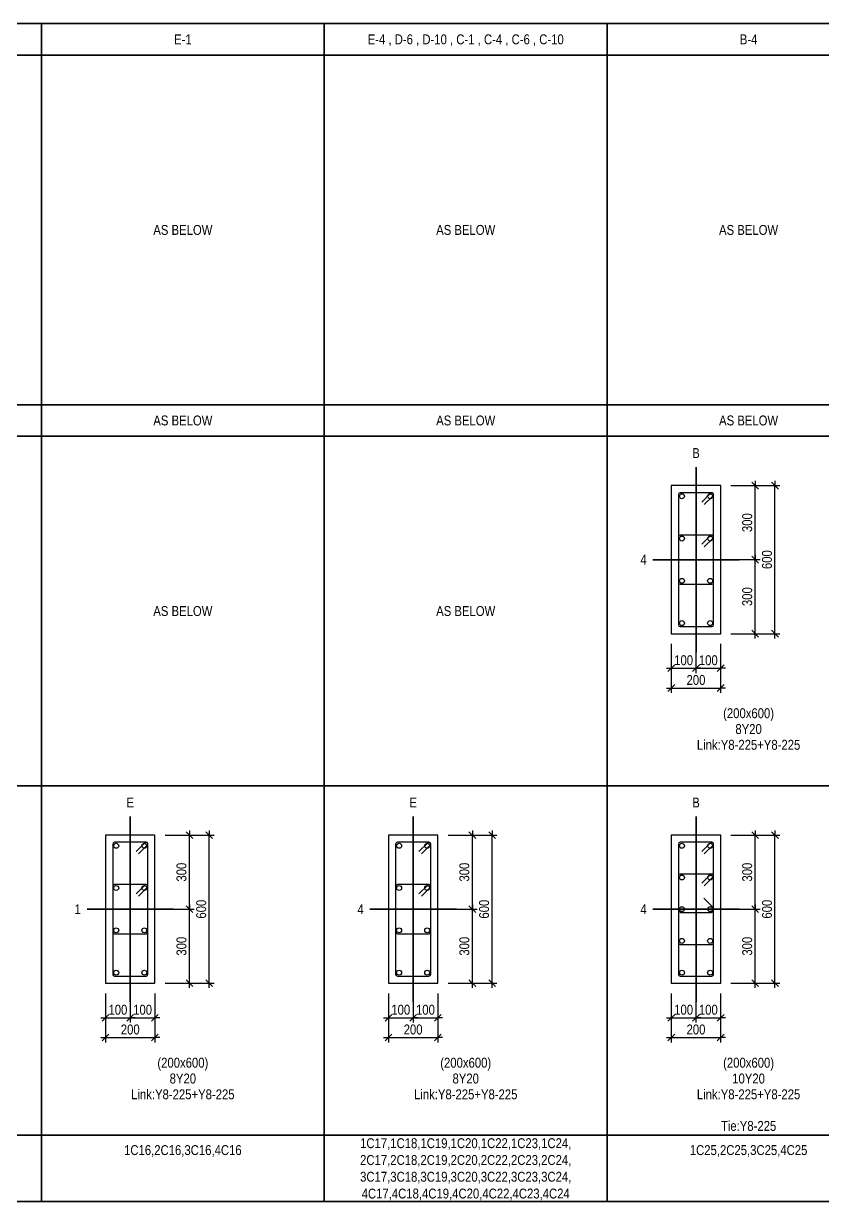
# Model space of a CAD drawing. Extents: x 0 to 206258, y -403073 to 0.
# Drawn here: x 30609 to 38700, y -175704 to -163774 of the extents above; entities that cross this region are included whole.
import ezdxf
from ezdxf.enums import TextEntityAlignment as Align
from ezdxf.lldxf.tags import DXFTag

# ---------------------------------------------------------------- set-up
doc = ezdxf.new("R2010")
doc.units = 0
doc.header["$LTSCALE"] = 1000
for name, color, linetype in [('Axis Line(Dir 1)', 8, 'CENTER2'), ('Axis Line(Dir 2)', 150, 'CENTER2'), ('Column Line(D)', 1, 'Continuous'), ('Dimension Line', 5, 'Continuous'), ('Dimension Text', 5, 'Continuous'), ('Link Line', 3, 'Continuous'), ('Rebar Label', 6, 'Continuous'), ('Rebar Line', 7, 'Continuous'), ('Top Rebar Line', 7, 'Continuous')]:
    doc.layers.add(name, color=color, linetype=linetype)
doc.layers.add('Column Size Label (D)', color=94, linetype='Continuous', true_color=0x008100)
doc.styles.add('Column Size Label (D)', font='ARIALN.TTF', dxfattribs={"height": 100})
doc.styles.add('Dimension Text', font='ARIALN.TTF', dxfattribs={"height": 100})
doc.styles.add('Rebar Label', font='ARIALN.TTF', dxfattribs={"height": 100})
tags = doc.linetypes.add('CENTER2', pattern=[1.125, 0.75, -0.125, 0.125, -0.125]).pattern_tags.tags
tags[10:11] = [DXFTag(74, 4), DXFTag(75, 0), DXFTag(340, '0'), DXFTag(46, 0.0), DXFTag(50, 0.0), DXFTag(44, 0.0), DXFTag(45, 0.0)]
tags[8:9] = [DXFTag(74, 4), DXFTag(75, 0), DXFTag(340, '0'), DXFTag(46, 0.0), DXFTag(50, 0.0), DXFTag(44, 0.0), DXFTag(45, 0.0)]
tags[6:7] = [DXFTag(74, 4), DXFTag(75, 0), DXFTag(340, '0'), DXFTag(46, 0.0), DXFTag(50, 0.0), DXFTag(44, 0.0), DXFTag(45, 0.0)]
tags[4:5] = [DXFTag(74, 4), DXFTag(75, 0), DXFTag(340, '0'), DXFTag(46, 0.0), DXFTag(50, 0.0), DXFTag(44, 0.0), DXFTag(45, 0.0)]
doc.dimstyles.new('COLUMNSCH', dxfattribs={"dimtxt": 100, "dimasz": 30, "dimexe": 48.3, "dimexo": 103.5, "dimgap": 30, "dimtad": 1, "dimtoh": 1, "dimdec": 1, "dimlfac": 0.4, "dimdsep": 46, "dimtxsty": 'Dimension Text', "dimblk": 'PCDIM_TICK', "dimcen": 0.09, "dimclrd": 5, "dimclre": 5, "dimclrt": 5, "dimadec": 1, "dimazin": 0, "dimtp": 1, "dimtm": 1, "dimtfac": 1, "dimtdec": 4, "dimtofl": 0, "dimtmove": 0, "dimatfit": 3, "dimfxl": 1, "dimtolj": 1, "dimtzin": 0, "dimarcsym": 0})

# ---------------------------------------------------------------- blocks, each defined once
blk = doc.blocks.new('PCDIM_TICK')
at = {"layer": 'Dimension Line', "color": 0, "transparency": 33554687}
for p, q in [((1.15, 1.15), (-1.15, -1.15)), ((1.61, 0), (0, 0))]:
    blk.add_line(p, q, dxfattribs=at)
blk = doc.blocks.new('*U2520')
at = {"layer": 'Dimension Line', "color": 5, "true_color": 0x0000ff, "transparency": 16777216}
for p, q in [((37169, -170058), (37169, -170353)), ((37419, -170058), (37419, -170353)), ((37169, -170304), (37419, -170304))]:
    blk.add_line(p, q, dxfattribs=at)
at = {"layer": 'Dimension Line', "color": 5, "true_color": 0x0000ff, "transparency": 16777216, "xscale": 30, "yscale": 30, "rotation": 180.0000000000004}
blk.add_blockref('PCDIM_TICK', (37169, -170304), dxfattribs=at)
at = {"layer": 'Dimension Line', "color": 5, "true_color": 0x0000ff, "transparency": 16777216, "xscale": 30, "yscale": 30}
blk.add_blockref('PCDIM_TICK', (37419, -170304), dxfattribs=at)
at = {"layer": 'Dimension Line', "color": 5, "true_color": 0x0000ff, "transparency": 16777216, "insert": (37294, -170274), "char_height": 100, "width": 173.93, "attachment_point": 8, "style": 'Dimension Text'}
blk.add_mtext('100', dxfattribs=at)
blk = doc.blocks.new('*U2521')
at = {"layer": 'Dimension Line', "color": 5, "true_color": 0x0000ff, "transparency": 16777216}
for p, q in [((37419, -170058), (37419, -170353)), ((37669, -170058), (37669, -170353)), ((37419, -170304), (37669, -170304))]:
    blk.add_line(p, q, dxfattribs=at)
at = {"layer": 'Dimension Line', "color": 5, "true_color": 0x0000ff, "transparency": 16777216, "xscale": 30, "yscale": 30, "rotation": 180.0000000000004}
blk.add_blockref('PCDIM_TICK', (37419, -170304), dxfattribs=at)
at = {"layer": 'Dimension Line', "color": 5, "true_color": 0x0000ff, "transparency": 16777216, "xscale": 30, "yscale": 30}
blk.add_blockref('PCDIM_TICK', (37669, -170304), dxfattribs=at)
at = {"layer": 'Dimension Line', "color": 5, "true_color": 0x0000ff, "transparency": 16777216, "insert": (37544, -170274), "char_height": 100, "width": 173.93, "attachment_point": 8, "style": 'Dimension Text'}
blk.add_mtext('100', dxfattribs=at)
blk = doc.blocks.new('*U2522')
at = {"layer": 'Dimension Line', "color": 5, "true_color": 0x0000ff, "transparency": 16777216}
for p, q in [((37169, -170058), (37169, -170553)), ((37669, -170058), (37669, -170553)), ((37169, -170504), (37669, -170504))]:
    blk.add_line(p, q, dxfattribs=at)
at = {"layer": 'Dimension Line', "color": 5, "true_color": 0x0000ff, "transparency": 16777216, "xscale": 30, "yscale": 30, "rotation": 180.0000000000004}
blk.add_blockref('PCDIM_TICK', (37169, -170504), dxfattribs=at)
at = {"layer": 'Dimension Line', "color": 5, "true_color": 0x0000ff, "transparency": 16777216, "xscale": 30, "yscale": 30}
blk.add_blockref('PCDIM_TICK', (37669, -170504), dxfattribs=at)
at = {"layer": 'Dimension Line', "color": 5, "true_color": 0x0000ff, "transparency": 16777216, "insert": (37419, -170474), "char_height": 100, "width": 182.77, "attachment_point": 8, "style": 'Dimension Text'}
blk.add_mtext('200', dxfattribs=at)
blk = doc.blocks.new('*U2523')
at = {"layer": 'Dimension Line', "color": 5, "true_color": 0x0000ff, "transparency": 16777216}
for p, q in [((37773, -169204), (38068, -169204)), ((38019, -169954), (38019, -169204)), ((37773, -169954), (38068, -169954))]:
    blk.add_line(p, q, dxfattribs=at)
at = {"layer": 'Dimension Line', "color": 5, "true_color": 0x0000ff, "transparency": 16777216, "xscale": 30, "yscale": 30}
for p, rotation in [((38019, -169204), 89.99999999999447), ((38019, -169954), 269.9999999999834)]:
    blk.add_blockref('PCDIM_TICK', p, dxfattribs=dict(at, rotation=rotation))
at = {"layer": 'Dimension Line', "color": 5, "true_color": 0x0000ff, "transparency": 16777216, "insert": (37989, -169579), "char_height": 100, "width": 181.5, "attachment_point": 8, "rotation": 90, "style": 'Dimension Text'}
blk.add_mtext('300', dxfattribs=at)
blk = doc.blocks.new('*U2524')
at = {"layer": 'Dimension Line', "color": 5, "true_color": 0x0000ff, "transparency": 16777216}
for p, q in [((37773, -168454), (38068, -168454)), ((38019, -169204), (38019, -168454)), ((37773, -169204), (38068, -169204))]:
    blk.add_line(p, q, dxfattribs=at)
at = {"layer": 'Dimension Line', "color": 5, "true_color": 0x0000ff, "transparency": 16777216, "xscale": 30, "yscale": 30}
for p, rotation in [((38019, -168454), 89.99999999999447), ((38019, -169204), 269.9999999999834)]:
    blk.add_blockref('PCDIM_TICK', p, dxfattribs=dict(at, rotation=rotation))
at = {"layer": 'Dimension Line', "color": 5, "true_color": 0x0000ff, "transparency": 16777216, "insert": (37989, -168829), "char_height": 100, "width": 181.5, "attachment_point": 8, "rotation": 90, "style": 'Dimension Text'}
blk.add_mtext('300', dxfattribs=at)
blk = doc.blocks.new('*U2525')
at = {"layer": 'Dimension Line', "color": 5, "true_color": 0x0000ff, "transparency": 16777216}
for p, q in [((37773, -168454), (38268, -168454)), ((38219, -169954), (38219, -168454)), ((37773, -169954), (38268, -169954))]:
    blk.add_line(p, q, dxfattribs=at)
at = {"layer": 'Dimension Line', "color": 5, "true_color": 0x0000ff, "transparency": 16777216, "xscale": 30, "yscale": 30}
for p, rotation in [((38219, -168454), 89.99999999999447), ((38219, -169954), 269.9999999999834)]:
    blk.add_blockref('PCDIM_TICK', p, dxfattribs=dict(at, rotation=rotation))
at = {"layer": 'Dimension Line', "color": 5, "true_color": 0x0000ff, "transparency": 16777216, "insert": (38189, -169204), "char_height": 100, "width": 181.97, "attachment_point": 8, "rotation": 90, "style": 'Dimension Text'}
blk.add_mtext('600', dxfattribs=at)
blk = doc.blocks.new('*U2562')
at = {"layer": 'Dimension Line', "color": 5, "true_color": 0x0000ff, "transparency": 16777216}
for p, q in [((31439, -173598), (31439, -173893)), ((31689, -173598), (31689, -173893)), ((31439, -173844), (31689, -173844))]:
    blk.add_line(p, q, dxfattribs=at)
at = {"layer": 'Dimension Line', "color": 5, "true_color": 0x0000ff, "transparency": 16777216, "xscale": 30, "yscale": 30, "rotation": 180.0000000000004}
blk.add_blockref('PCDIM_TICK', (31439, -173844), dxfattribs=at)
at = {"layer": 'Dimension Line', "color": 5, "true_color": 0x0000ff, "transparency": 16777216, "xscale": 30, "yscale": 30}
blk.add_blockref('PCDIM_TICK', (31689, -173844), dxfattribs=at)
at = {"layer": 'Dimension Line', "color": 5, "true_color": 0x0000ff, "transparency": 16777216, "insert": (31564, -173814), "char_height": 100, "width": 173.93, "attachment_point": 8, "style": 'Dimension Text'}
blk.add_mtext('100', dxfattribs=at)
blk = doc.blocks.new('*U2563')
at = {"layer": 'Dimension Line', "color": 5, "true_color": 0x0000ff, "transparency": 16777216}
for p, q in [((31689, -173598), (31689, -173893)), ((31939, -173598), (31939, -173893)), ((31689, -173844), (31939, -173844))]:
    blk.add_line(p, q, dxfattribs=at)
at = {"layer": 'Dimension Line', "color": 5, "true_color": 0x0000ff, "transparency": 16777216, "xscale": 30, "yscale": 30, "rotation": 180.0000000000004}
blk.add_blockref('PCDIM_TICK', (31689, -173844), dxfattribs=at)
at = {"layer": 'Dimension Line', "color": 5, "true_color": 0x0000ff, "transparency": 16777216, "xscale": 30, "yscale": 30}
blk.add_blockref('PCDIM_TICK', (31939, -173844), dxfattribs=at)
at = {"layer": 'Dimension Line', "color": 5, "true_color": 0x0000ff, "transparency": 16777216, "insert": (31814, -173814), "char_height": 100, "width": 173.93, "attachment_point": 8, "style": 'Dimension Text'}
blk.add_mtext('100', dxfattribs=at)
blk = doc.blocks.new('*U2564')
at = {"layer": 'Dimension Line', "color": 5, "true_color": 0x0000ff, "transparency": 16777216}
for p, q in [((31439, -173598), (31439, -174093)), ((31939, -173598), (31939, -174093)), ((31439, -174044), (31939, -174044))]:
    blk.add_line(p, q, dxfattribs=at)
at = {"layer": 'Dimension Line', "color": 5, "true_color": 0x0000ff, "transparency": 16777216, "xscale": 30, "yscale": 30, "rotation": 180.0000000000004}
blk.add_blockref('PCDIM_TICK', (31439, -174044), dxfattribs=at)
at = {"layer": 'Dimension Line', "color": 5, "true_color": 0x0000ff, "transparency": 16777216, "xscale": 30, "yscale": 30}
blk.add_blockref('PCDIM_TICK', (31939, -174044), dxfattribs=at)
at = {"layer": 'Dimension Line', "color": 5, "true_color": 0x0000ff, "transparency": 16777216, "insert": (31689, -174014), "char_height": 100, "width": 182.77, "attachment_point": 8, "style": 'Dimension Text'}
blk.add_mtext('200', dxfattribs=at)
blk = doc.blocks.new('*U2565')
at = {"layer": 'Dimension Line', "color": 5, "true_color": 0x0000ff, "transparency": 16777216}
for p, q in [((32043, -172744), (32338, -172744)), ((32289, -173494), (32289, -172744)), ((32043, -173494), (32338, -173494))]:
    blk.add_line(p, q, dxfattribs=at)
at = {"layer": 'Dimension Line', "color": 5, "true_color": 0x0000ff, "transparency": 16777216, "xscale": 30, "yscale": 30}
for p, rotation in [((32289, -172744), 89.99999999999447), ((32289, -173494), 269.9999999999834)]:
    blk.add_blockref('PCDIM_TICK', p, dxfattribs=dict(at, rotation=rotation))
at = {"layer": 'Dimension Line', "color": 5, "true_color": 0x0000ff, "transparency": 16777216, "insert": (32259, -173119), "char_height": 100, "width": 181.5, "attachment_point": 8, "rotation": 90, "style": 'Dimension Text'}
blk.add_mtext('300', dxfattribs=at)
blk = doc.blocks.new('*U2566')
at = {"layer": 'Dimension Line', "color": 5, "true_color": 0x0000ff, "transparency": 16777216}
for p, q in [((32043, -171994), (32338, -171994)), ((32289, -172744), (32289, -171994)), ((32043, -172744), (32338, -172744))]:
    blk.add_line(p, q, dxfattribs=at)
at = {"layer": 'Dimension Line', "color": 5, "true_color": 0x0000ff, "transparency": 16777216, "xscale": 30, "yscale": 30}
for p, rotation in [((32289, -171994), 89.99999999999447), ((32289, -172744), 269.9999999999834)]:
    blk.add_blockref('PCDIM_TICK', p, dxfattribs=dict(at, rotation=rotation))
at = {"layer": 'Dimension Line', "color": 5, "true_color": 0x0000ff, "transparency": 16777216, "insert": (32259, -172369), "char_height": 100, "width": 181.5, "attachment_point": 8, "rotation": 90, "style": 'Dimension Text'}
blk.add_mtext('300', dxfattribs=at)
blk = doc.blocks.new('*U2567')
at = {"layer": 'Dimension Line', "color": 5, "true_color": 0x0000ff, "transparency": 16777216}
for p, q in [((32043, -171994), (32538, -171994)), ((32489, -173494), (32489, -171994)), ((32043, -173494), (32538, -173494))]:
    blk.add_line(p, q, dxfattribs=at)
at = {"layer": 'Dimension Line', "color": 5, "true_color": 0x0000ff, "transparency": 16777216, "xscale": 30, "yscale": 30}
for p, rotation in [((32489, -171994), 89.99999999999447), ((32489, -173494), 269.9999999999834)]:
    blk.add_blockref('PCDIM_TICK', p, dxfattribs=dict(at, rotation=rotation))
at = {"layer": 'Dimension Line', "color": 5, "true_color": 0x0000ff, "transparency": 16777216, "insert": (32459, -172744), "char_height": 100, "width": 181.97, "attachment_point": 8, "rotation": 90, "style": 'Dimension Text'}
blk.add_mtext('600', dxfattribs=at)
blk = doc.blocks.new('*U2568')
at = {"layer": 'Dimension Line', "color": 5, "true_color": 0x0000ff, "transparency": 16777216}
for p, q in [((34304, -173598), (34304, -173893)), ((34554, -173598), (34554, -173893)), ((34304, -173844), (34554, -173844))]:
    blk.add_line(p, q, dxfattribs=at)
at = {"layer": 'Dimension Line', "color": 5, "true_color": 0x0000ff, "transparency": 16777216, "xscale": 30, "yscale": 30, "rotation": 180.0000000000004}
blk.add_blockref('PCDIM_TICK', (34304, -173844), dxfattribs=at)
at = {"layer": 'Dimension Line', "color": 5, "true_color": 0x0000ff, "transparency": 16777216, "xscale": 30, "yscale": 30}
blk.add_blockref('PCDIM_TICK', (34554, -173844), dxfattribs=at)
at = {"layer": 'Dimension Line', "color": 5, "true_color": 0x0000ff, "transparency": 16777216, "insert": (34429, -173814), "char_height": 100, "width": 173.93, "attachment_point": 8, "style": 'Dimension Text'}
blk.add_mtext('100', dxfattribs=at)
blk = doc.blocks.new('*U2569')
at = {"layer": 'Dimension Line', "color": 5, "true_color": 0x0000ff, "transparency": 16777216}
for p, q in [((34554, -173598), (34554, -173893)), ((34804, -173598), (34804, -173893)), ((34554, -173844), (34804, -173844))]:
    blk.add_line(p, q, dxfattribs=at)
at = {"layer": 'Dimension Line', "color": 5, "true_color": 0x0000ff, "transparency": 16777216, "xscale": 30, "yscale": 30, "rotation": 180.0000000000004}
blk.add_blockref('PCDIM_TICK', (34554, -173844), dxfattribs=at)
at = {"layer": 'Dimension Line', "color": 5, "true_color": 0x0000ff, "transparency": 16777216, "xscale": 30, "yscale": 30}
blk.add_blockref('PCDIM_TICK', (34804, -173844), dxfattribs=at)
at = {"layer": 'Dimension Line', "color": 5, "true_color": 0x0000ff, "transparency": 16777216, "insert": (34679, -173814), "char_height": 100, "width": 173.93, "attachment_point": 8, "style": 'Dimension Text'}
blk.add_mtext('100', dxfattribs=at)
blk = doc.blocks.new('*U2570')
at = {"layer": 'Dimension Line', "color": 5, "true_color": 0x0000ff, "transparency": 16777216}
for p, q in [((34304, -173598), (34304, -174093)), ((34804, -173598), (34804, -174093)), ((34304, -174044), (34804, -174044))]:
    blk.add_line(p, q, dxfattribs=at)
at = {"layer": 'Dimension Line', "color": 5, "true_color": 0x0000ff, "transparency": 16777216, "xscale": 30, "yscale": 30, "rotation": 180.0000000000004}
blk.add_blockref('PCDIM_TICK', (34304, -174044), dxfattribs=at)
at = {"layer": 'Dimension Line', "color": 5, "true_color": 0x0000ff, "transparency": 16777216, "xscale": 30, "yscale": 30}
blk.add_blockref('PCDIM_TICK', (34804, -174044), dxfattribs=at)
at = {"layer": 'Dimension Line', "color": 5, "true_color": 0x0000ff, "transparency": 16777216, "insert": (34554, -174014), "char_height": 100, "width": 182.77, "attachment_point": 8, "style": 'Dimension Text'}
blk.add_mtext('200', dxfattribs=at)
blk = doc.blocks.new('*U2571')
at = {"layer": 'Dimension Line', "color": 5, "true_color": 0x0000ff, "transparency": 16777216}
for p, q in [((34908, -172744), (35203, -172744)), ((35154, -173494), (35154, -172744)), ((34908, -173494), (35203, -173494))]:
    blk.add_line(p, q, dxfattribs=at)
at = {"layer": 'Dimension Line', "color": 5, "true_color": 0x0000ff, "transparency": 16777216, "xscale": 30, "yscale": 30}
for p, rotation in [((35154, -172744), 89.99999999999447), ((35154, -173494), 269.9999999999834)]:
    blk.add_blockref('PCDIM_TICK', p, dxfattribs=dict(at, rotation=rotation))
at = {"layer": 'Dimension Line', "color": 5, "true_color": 0x0000ff, "transparency": 16777216, "insert": (35124, -173119), "char_height": 100, "width": 181.5, "attachment_point": 8, "rotation": 90, "style": 'Dimension Text'}
blk.add_mtext('300', dxfattribs=at)
blk = doc.blocks.new('*U2572')
at = {"layer": 'Dimension Line', "color": 5, "true_color": 0x0000ff, "transparency": 16777216}
for p, q in [((34908, -171994), (35203, -171994)), ((35154, -172744), (35154, -171994)), ((34908, -172744), (35203, -172744))]:
    blk.add_line(p, q, dxfattribs=at)
at = {"layer": 'Dimension Line', "color": 5, "true_color": 0x0000ff, "transparency": 16777216, "xscale": 30, "yscale": 30}
for p, rotation in [((35154, -171994), 89.99999999999447), ((35154, -172744), 269.9999999999834)]:
    blk.add_blockref('PCDIM_TICK', p, dxfattribs=dict(at, rotation=rotation))
at = {"layer": 'Dimension Line', "color": 5, "true_color": 0x0000ff, "transparency": 16777216, "insert": (35124, -172369), "char_height": 100, "width": 181.5, "attachment_point": 8, "rotation": 90, "style": 'Dimension Text'}
blk.add_mtext('300', dxfattribs=at)
blk = doc.blocks.new('*U2573')
at = {"layer": 'Dimension Line', "color": 5, "true_color": 0x0000ff, "transparency": 16777216}
for p, q in [((34908, -171994), (35403, -171994)), ((35354, -173494), (35354, -171994)), ((34908, -173494), (35403, -173494))]:
    blk.add_line(p, q, dxfattribs=at)
at = {"layer": 'Dimension Line', "color": 5, "true_color": 0x0000ff, "transparency": 16777216, "xscale": 30, "yscale": 30}
for p, rotation in [((35354, -171994), 89.99999999999447), ((35354, -173494), 269.9999999999834)]:
    blk.add_blockref('PCDIM_TICK', p, dxfattribs=dict(at, rotation=rotation))
at = {"layer": 'Dimension Line', "color": 5, "true_color": 0x0000ff, "transparency": 16777216, "insert": (35324, -172744), "char_height": 100, "width": 181.97, "attachment_point": 8, "rotation": 90, "style": 'Dimension Text'}
blk.add_mtext('600', dxfattribs=at)
blk = doc.blocks.new('*U2574')
at = {"layer": 'Dimension Line', "color": 5, "true_color": 0x0000ff, "transparency": 16777216}
for p, q in [((37169, -173598), (37169, -173893)), ((37419, -173598), (37419, -173893)), ((37169, -173844), (37419, -173844))]:
    blk.add_line(p, q, dxfattribs=at)
at = {"layer": 'Dimension Line', "color": 5, "true_color": 0x0000ff, "transparency": 16777216, "xscale": 30, "yscale": 30, "rotation": 180.0000000000004}
blk.add_blockref('PCDIM_TICK', (37169, -173844), dxfattribs=at)
at = {"layer": 'Dimension Line', "color": 5, "true_color": 0x0000ff, "transparency": 16777216, "xscale": 30, "yscale": 30}
blk.add_blockref('PCDIM_TICK', (37419, -173844), dxfattribs=at)
at = {"layer": 'Dimension Line', "color": 5, "true_color": 0x0000ff, "transparency": 16777216, "insert": (37294, -173814), "char_height": 100, "width": 173.93, "attachment_point": 8, "style": 'Dimension Text'}
blk.add_mtext('100', dxfattribs=at)
blk = doc.blocks.new('*U2575')
at = {"layer": 'Dimension Line', "color": 5, "true_color": 0x0000ff, "transparency": 16777216}
for p, q in [((37419, -173598), (37419, -173893)), ((37669, -173598), (37669, -173893)), ((37419, -173844), (37669, -173844))]:
    blk.add_line(p, q, dxfattribs=at)
at = {"layer": 'Dimension Line', "color": 5, "true_color": 0x0000ff, "transparency": 16777216, "xscale": 30, "yscale": 30, "rotation": 180.0000000000004}
blk.add_blockref('PCDIM_TICK', (37419, -173844), dxfattribs=at)
at = {"layer": 'Dimension Line', "color": 5, "true_color": 0x0000ff, "transparency": 16777216, "xscale": 30, "yscale": 30}
blk.add_blockref('PCDIM_TICK', (37669, -173844), dxfattribs=at)
at = {"layer": 'Dimension Line', "color": 5, "true_color": 0x0000ff, "transparency": 16777216, "insert": (37544, -173814), "char_height": 100, "width": 173.93, "attachment_point": 8, "style": 'Dimension Text'}
blk.add_mtext('100', dxfattribs=at)
blk = doc.blocks.new('*U2576')
at = {"layer": 'Dimension Line', "color": 5, "true_color": 0x0000ff, "transparency": 16777216}
for p, q in [((37169, -173598), (37169, -174093)), ((37669, -173598), (37669, -174093)), ((37169, -174044), (37669, -174044))]:
    blk.add_line(p, q, dxfattribs=at)
at = {"layer": 'Dimension Line', "color": 5, "true_color": 0x0000ff, "transparency": 16777216, "xscale": 30, "yscale": 30, "rotation": 180.0000000000004}
blk.add_blockref('PCDIM_TICK', (37169, -174044), dxfattribs=at)
at = {"layer": 'Dimension Line', "color": 5, "true_color": 0x0000ff, "transparency": 16777216, "xscale": 30, "yscale": 30}
blk.add_blockref('PCDIM_TICK', (37669, -174044), dxfattribs=at)
at = {"layer": 'Dimension Line', "color": 5, "true_color": 0x0000ff, "transparency": 16777216, "insert": (37419, -174014), "char_height": 100, "width": 182.77, "attachment_point": 8, "style": 'Dimension Text'}
blk.add_mtext('200', dxfattribs=at)
blk = doc.blocks.new('*U2577')
at = {"layer": 'Dimension Line', "color": 5, "true_color": 0x0000ff, "transparency": 16777216}
for p, q in [((37773, -172744), (38068, -172744)), ((38019, -173494), (38019, -172744)), ((37773, -173494), (38068, -173494))]:
    blk.add_line(p, q, dxfattribs=at)
at = {"layer": 'Dimension Line', "color": 5, "true_color": 0x0000ff, "transparency": 16777216, "xscale": 30, "yscale": 30}
for p, rotation in [((38019, -172744), 89.99999999999447), ((38019, -173494), 269.9999999999834)]:
    blk.add_blockref('PCDIM_TICK', p, dxfattribs=dict(at, rotation=rotation))
at = {"layer": 'Dimension Line', "color": 5, "true_color": 0x0000ff, "transparency": 16777216, "insert": (37989, -173119), "char_height": 100, "width": 181.5, "attachment_point": 8, "rotation": 90, "style": 'Dimension Text'}
blk.add_mtext('300', dxfattribs=at)
blk = doc.blocks.new('*U2578')
at = {"layer": 'Dimension Line', "color": 5, "true_color": 0x0000ff, "transparency": 16777216}
for p, q in [((37773, -171994), (38068, -171994)), ((38019, -172744), (38019, -171994)), ((37773, -172744), (38068, -172744))]:
    blk.add_line(p, q, dxfattribs=at)
at = {"layer": 'Dimension Line', "color": 5, "true_color": 0x0000ff, "transparency": 16777216, "xscale": 30, "yscale": 30}
for p, rotation in [((38019, -171994), 89.99999999999447), ((38019, -172744), 269.9999999999834)]:
    blk.add_blockref('PCDIM_TICK', p, dxfattribs=dict(at, rotation=rotation))
at = {"layer": 'Dimension Line', "color": 5, "true_color": 0x0000ff, "transparency": 16777216, "insert": (37989, -172369), "char_height": 100, "width": 181.5, "attachment_point": 8, "rotation": 90, "style": 'Dimension Text'}
blk.add_mtext('300', dxfattribs=at)
blk = doc.blocks.new('*U2579')
at = {"layer": 'Dimension Line', "color": 5, "true_color": 0x0000ff, "transparency": 16777216}
for p, q in [((37773, -171994), (38268, -171994)), ((38219, -173494), (38219, -171994)), ((37773, -173494), (38268, -173494))]:
    blk.add_line(p, q, dxfattribs=at)
at = {"layer": 'Dimension Line', "color": 5, "true_color": 0x0000ff, "transparency": 16777216, "xscale": 30, "yscale": 30}
for p, rotation in [((38219, -171994), 89.99999999999447), ((38219, -173494), 269.9999999999834)]:
    blk.add_blockref('PCDIM_TICK', p, dxfattribs=dict(at, rotation=rotation))
at = {"layer": 'Dimension Line', "color": 5, "true_color": 0x0000ff, "transparency": 16777216, "insert": (38189, -172744), "char_height": 100, "width": 181.97, "attachment_point": 8, "rotation": 90, "style": 'Dimension Text'}
blk.add_mtext('600', dxfattribs=at)

msp = doc.modelspace()

# ---------------------------------------------------------------- linework, layer by layer
at = {"layer": 'Axis Line(Dir 1)', "transparency": 33554687}
for points in [[(37856.93, -169204.284), (36981.93, -169204.284)], [(32126.93, -172744.284), (31251.93, -172744.284)], [(34991.93, -172744.284), (34116.93, -172744.284)], [(37856.93, -172744.284), (36981.93, -172744.284)]]:
    msp.add_lwpolyline(points, close=True, dxfattribs=at)
at = {"layer": 'Axis Line(Dir 2)', "transparency": 33554687}
for points in [[(37419.43, -168266.784), (37419.43, -170141.784)], [(31689.43, -171806.784), (31689.43, -173681.784)], [(34554.43, -171806.784), (34554.43, -173681.784)], [(37419.43, -171806.784), (37419.43, -173681.784)]]:
    msp.add_lwpolyline(points, close=True, dxfattribs=at)
at = {"layer": 'Column Line(D)', "transparency": 33554687}
for points in [[(37169.43, -169954.284), (37669.43, -169954.284), (37669.43, -168454.284), (37169.43, -168454.284)], [(31439.43, -173494.284), (31939.43, -173494.284), (31939.43, -171994.284), (31439.43, -171994.284)], [(34304.43, -173494.284), (34804.43, -173494.284), (34804.43, -171994.284), (34304.43, -171994.284)], [(37169.43, -173494.284), (37669.43, -173494.284), (37669.43, -171994.284), (37169.43, -171994.284)]]:
    msp.add_lwpolyline(points, close=True, dxfattribs=at)
at = {"layer": 'Dimension Line', "transparency": 33554687}
for points in [[(12604.79, -163774.284), (42249.43, -163774.284)], [(12604.79, -163774.284), (42249.43, -163774.284)], [(30789.43, -163774.284), (30789.43, -175704.284)], [(33654.43, -163774.284), (33654.43, -175704.284)], [(36519.43, -163774.284), (36519.43, -175704.284)], [(12604.79, -164094.284), (42249.43, -164094.284)], [(12604.79, -167634.284), (42249.43, -167634.284)], [(12604.79, -167954.284), (42249.43, -167954.284)], [(12604.79, -171494.284), (42249.43, -171494.284)], [(12604.79, -175034.284), (42249.43, -175034.284)], [(12604.79, -175704.284), (42249.43, -175704.284)]]:
    msp.add_lwpolyline(points, close=True, dxfattribs=at)
at = {"layer": 'Link Line', "transparency": 33554687}
for points in [[(37503.416, -168645.046), (37591.804, -168556.658, 0.668178638), (37579.43, -168526.784), (37259.43, -168526.784, 0.414213562), (37241.93, -168544.284), (37241.93, -169435.95, 0.414213562), (37259.43, -169453.45), (37579.43, -169453.45, 0.414213562), (37596.93, -169435.95), (37596.93, -168544.284, 0.668178638), (37567.056, -168531.909), (37478.667, -168620.298)], [(37503.416, -169073.38), (37591.804, -168984.991, 0.668178638), (37579.43, -168955.117), (37259.43, -168955.117, 0.414213562), (37241.93, -168972.617), (37241.93, -169864.284, 0.414213562), (37259.43, -169881.784), (37579.43, -169881.784, 0.414213562), (37596.93, -169864.284), (37596.93, -168972.617, 0.668178638), (37567.056, -168960.243), (37478.667, -169048.631)], [(31773.416, -172185.046), (31861.804, -172096.658, 0.668178638), (31849.43, -172066.784), (31529.43, -172066.784, 0.414213562), (31511.93, -172084.284), (31511.93, -172975.95, 0.414213562), (31529.43, -172993.45), (31849.43, -172993.45, 0.414213562), (31866.93, -172975.95), (31866.93, -172084.284, 0.668178638), (31837.056, -172071.909), (31748.667, -172160.298)], [(34638.416, -172185.046), (34726.804, -172096.658, 0.668178638), (34714.43, -172066.784), (34394.43, -172066.784, 0.414213562), (34376.93, -172084.284), (34376.93, -172975.95, 0.414213562), (34394.43, -172993.45), (34714.43, -172993.45, 0.414213562), (34731.93, -172975.95), (34731.93, -172084.284, 0.668178638), (34702.056, -172071.909), (34613.667, -172160.298)], [(37503.416, -172185.046), (37591.804, -172096.658, 0.668178638), (37579.43, -172066.784), (37259.43, -172066.784, 0.414213562), (37241.93, -172084.284), (37241.93, -173083.034, 0.414213562), (37259.43, -173100.534), (37579.43, -173100.534, 0.414213562), (37596.93, -173083.034), (37596.93, -172084.284, 0.668178638), (37567.056, -172071.909), (37478.667, -172160.298)], [(37503.416, -172506.296), (37591.804, -172417.908, 0.668178638), (37579.43, -172388.034), (37259.43, -172388.034, 0.414213562), (37241.93, -172405.534), (37241.93, -173404.284, 0.414213562), (37259.43, -173421.784), (37579.43, -173421.784, 0.414213562), (37596.93, -173404.284), (37596.93, -172405.534, 0.668178638), (37567.056, -172393.159), (37478.667, -172481.548)], [(31773.416, -172613.38), (31861.804, -172524.991, 0.668178638), (31849.43, -172495.117), (31529.43, -172495.117, 0.414213562), (31511.93, -172512.617), (31511.93, -173404.284, 0.414213562), (31529.43, -173421.784), (31849.43, -173421.784, 0.414213562), (31866.93, -173404.284), (31866.93, -172512.617, 0.668178638), (31837.056, -172500.243), (31748.667, -172588.631)], [(34638.416, -172613.38), (34726.804, -172524.991, 0.668178638), (34714.43, -172495.117), (34394.43, -172495.117, 0.414213562), (34376.93, -172512.617), (34376.93, -173404.284, 0.414213562), (34394.43, -173421.784), (34714.43, -173421.784, 0.414213562), (34731.93, -173404.284), (34731.93, -172512.617, 0.668178638), (34702.056, -172500.243), (34613.667, -172588.631)]]:
    msp.add_lwpolyline(points, format="xyb", dxfattribs=at)
at = {"layer": 'Rebar Line', "transparency": 33554687}
for centre in [(37276.93, -168561.784), (37561.93, -168561.784), (37276.93, -168990.117), (37561.93, -168990.117), (37276.93, -169418.45), (37561.93, -169418.45), (37276.93, -169846.784), (37561.93, -169846.784), (31546.93, -172101.784), (31831.93, -172101.784), (34411.93, -172101.784), (34696.93, -172101.784), (37276.93, -172101.784), (37561.93, -172101.784), (31546.93, -172530.117), (31831.93, -172530.117), (34411.93, -172530.117), (34696.93, -172530.117), (37276.93, -172423.034), (37561.93, -172423.034), (37276.93, -172744.284), (37561.93, -172744.284), (31546.93, -172958.45), (31831.93, -172958.45), (34411.93, -172958.45), (34696.93, -172958.45), (37276.93, -173065.534), (37561.93, -173065.534), (31546.93, -173386.784), (31831.93, -173386.784), (34411.93, -173386.784), (34696.93, -173386.784), (37276.93, -173386.784), (37561.93, -173386.784)]:
    msp.add_circle(centre, 25, dxfattribs=at)
at = {"layer": 'Top Rebar Line', "transparency": 33554687}
msp.add_lwpolyline([(37241.93, -172619.284), (37241.93, -172744.284, 0.414213562), (37276.93, -172779.284), (37561.93, -172779.284, 0.668178638), (37586.679, -172719.535), (37498.29, -172631.147)], format="xyb", dxfattribs=at)

# ---------------------------------------------------------------- texts
at = {"layer": 'Column Size Label (D)', "transparency": 33554687, "style": 'Column Size Label (D)'}
for p in [(37951.93, -170839.284), (32221.93, -174379.284), (35086.93, -174379.284), (37951.93, -174379.284)]:
    msp.add_text('(200x600)', height=100, dxfattribs=at).set_placement(p, align=Align.BOTTOM_CENTER)
at = {"layer": 'Dimension Text', "transparency": 33554687, "style": 'Dimension Text'}
for s, p in [('E-1', (32221.93, -163934.284)), ('E-4 , D-6 , D-10 , C-1 , C-4 , C-6 , C-10', (35086.93, -163934.284)), ('B-4', (37951.93, -163934.284)), ('AS BELOW', (32221.93, -165864.284)), ('AS BELOW', (35086.93, -165864.284)), ('AS BELOW', (37951.93, -165864.284)), ('AS BELOW', (32221.93, -167794.284)), ('AS BELOW', (35086.93, -167794.284)), ('AS BELOW', (37951.93, -167794.284)), ('AS BELOW', (32221.93, -169724.284)), ('AS BELOW', (35086.93, -169724.284))]:
    msp.add_text(s, height=100, dxfattribs=at).set_placement(p, align=Align.MIDDLE_CENTER)
for s, p in [('B', (37419.43, -168204.284)), ('E', (31689.43, -171744.284)), ('E', (34554.43, -171744.284)), ('B', (37419.43, -171744.284))]:
    msp.add_text(s, height=100, dxfattribs=at).set_placement(p, align=Align.BOTTOM_CENTER)
for s, p in [('4', (36919.43, -169204.284)), ('1', (31189.43, -172744.284)), ('4', (34054.43, -172744.284)), ('4', (36919.43, -172744.284))]:
    msp.add_text(s, height=100, dxfattribs=at).set_placement(p, align=Align.MIDDLE_RIGHT)
at = {"layer": 'Rebar Label', "transparency": 33554687, "style": 'Rebar Label'}
for s, p in [('8Y20', (37951.93, -170999.284)), ('Link:Y8-225+Y8-225', (37951.93, -171159.284)), ('8Y20', (32221.93, -174539.284)), ('8Y20', (35086.93, -174539.284)), ('10Y20', (37951.93, -174539.284)), ('Link:Y8-225+Y8-225', (32221.93, -174699.284)), ('Link:Y8-225+Y8-225', (35086.93, -174699.284)), ('Link:Y8-225+Y8-225', (37951.93, -174699.284)), ('Tie:Y8-225', (37951.93, -175019.284))]:
    msp.add_text(s, height=100, dxfattribs=at).set_placement(p, align=Align.BOTTOM_CENTER)
for s, p in [('1C17,1C18,1C19,1C20,1C22,1C23,1C24,', (35086.93, -175114.284)), ('1C16,2C16,3C16,4C16', (32221.93, -175184.284)), ('2C17,2C18,2C19,2C20,2C22,2C23,2C24,', (35086.93, -175284.284)), ('1C25,2C25,3C25,4C25', (37951.93, -175184.284)), ('3C17,3C18,3C19,3C20,3C22,3C23,3C24,', (35086.93, -175454.284)), ('4C17,4C18,4C19,4C20,4C22,4C23,4C24', (35086.93, -175624.284))]:
    msp.add_text(s, height=100, dxfattribs=at).set_placement(p, align=Align.MIDDLE_CENTER)

# ---------------------------------------------------------------- dimensions: what is measured, and where the dimension line sits
at = {"layer": 'Dimension Line', "transparency": 33554687}
for p1, p2, distance, picture, middle in [((37669.43, -169204.284), (37669.43, -168454.284), -350, '*U2524', (38019.43, -168829.284)), ((37669.43, -169954.284), (37669.43, -168454.284), -550, '*U2525', (38219.43, -169204.284)), ((37669.43, -169954.284), (37669.43, -169204.284), -350, '*U2523', (38019.43, -169579.284)), ((37169.43, -169954.284), (37419.43, -169954.284), -350, '*U2520', (37294.43, -170304.284)), ((37169.43, -169954.284), (37669.43, -169954.284), -550, '*U2522', (37419.43, -170504.284)), ((37419.43, -169954.284), (37669.43, -169954.284), -350, '*U2521', (37544.43, -170304.284)), ((31939.43, -172744.284), (31939.43, -171994.284), -350, '*U2566', (32289.43, -172369.284)), ((31939.43, -173494.284), (31939.43, -171994.284), -550, '*U2567', (32489.43, -172744.284)), ((34804.43, -172744.284), (34804.43, -171994.284), -350, '*U2572', (35154.43, -172369.284)), ((34804.43, -173494.284), (34804.43, -171994.284), -550, '*U2573', (35354.43, -172744.284)), ((37669.43, -172744.284), (37669.43, -171994.284), -350, '*U2578', (38019.43, -172369.284)), ((37669.43, -173494.284), (37669.43, -171994.284), -550, '*U2579', (38219.43, -172744.284)), ((31939.43, -173494.284), (31939.43, -172744.284), -350, '*U2565', (32289.43, -173119.284)), ((34804.43, -173494.284), (34804.43, -172744.284), -350, '*U2571', (35154.43, -173119.284)), ((37669.43, -173494.284), (37669.43, -172744.284), -350, '*U2577', (38019.43, -173119.284)), ((31439.43, -173494.284), (31689.43, -173494.284), -350, '*U2562', (31564.43, -173844.284)), ((31439.43, -173494.284), (31939.43, -173494.284), -550, '*U2564', (31689.43, -174044.284)), ((31689.43, -173494.284), (31939.43, -173494.284), -350, '*U2563', (31814.43, -173844.284)), ((34304.43, -173494.284), (34554.43, -173494.284), -350, '*U2568', (34429.43, -173844.284)), ((34304.43, -173494.284), (34804.43, -173494.284), -550, '*U2570', (34554.43, -174044.284)), ((34554.43, -173494.284), (34804.43, -173494.284), -350, '*U2569', (34679.43, -173844.284)), ((37169.43, -173494.284), (37419.43, -173494.284), -350, '*U2574', (37294.43, -173844.284)), ((37169.43, -173494.284), (37669.43, -173494.284), -550, '*U2576', (37419.43, -174044.284)), ((37419.43, -173494.284), (37669.43, -173494.284), -350, '*U2575', (37544.43, -173844.284))]:
    dim = msp.add_aligned_dim(p1=p1, p2=p2, distance=distance, dimstyle='COLUMNSCH', override={"dimscale": 1, "dimtxt": 100, "dimasz": 30, "dimexe": 48.3, "dimexo": 103.5, "dimgap": 30, "dimtad": 1, "dimtih": 0, "dimdec": 1, "dimlfac": 0.4, "dimzin": 8, "dimlunit": 2, "dimpost": '', "dimtxsty": 'Dimension Text', "dimblk": 'PCDIM_TICK', "dimse1": 0, "dimse2": 0, "dimsd2": 0, "dimclrd": 5, "dimclre": 5, "dimclrt": 5, "dimaunit": 0, "dimadec": 1, "dimazin": 0, "dimtol": 0, "dimtp": 1, "dimtm": 1, "dimtmove": 0}, dxfattribs=at)
    dim.commit()
    dim.dimension.update_dxf_attribs({"geometry": picture, "text_midpoint": middle})

doc.saveas('drawing.dxf')
